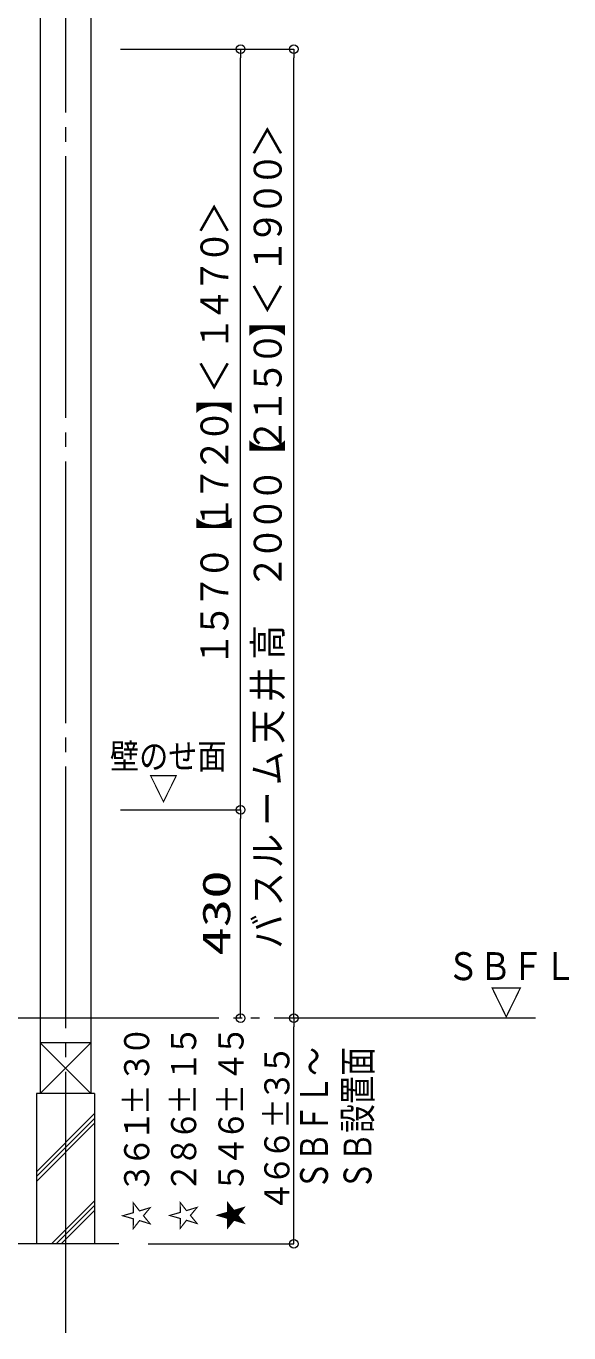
# Model space of a CAD drawing. Units: millimetres on the paper. Extents: x -305 to 305, y -152 to 152.
# Drawn here: x -193.1 to -155.7, y 9.4 to 99.3 of the extents above; entities that cross this region are included whole.
import ezdxf
from ezdxf.enums import TextEntityAlignment as Align

# ---------------------------------------------------------------- set-up
doc = ezdxf.new("R2010")
doc.units = ezdxf.units.MM
doc.linetypes.add('LONG_CHAIN', pattern=[21, 18, -1, 1, -1])
doc.linetypes.add('LONG_DOUBLE_CHAIN', pattern=[21.8, 18, -1, 0.6, -0.6, 0.6, -1])
doc.layers.add('0-0_0', color=7, linetype='Continuous', lineweight=9)
doc.layers.add('0-1_VIEW0001', color=7, linetype='Continuous', lineweight=9)
doc.styles.add('ＭＳ ゴシック', font='')
doc.styles.get('ＭＳ ゴシック').set_extended_font_data('MS Gothic')

# ---------------------------------------------------------------- blocks, each defined once
blk = doc.blocks.new('_ORIGIN')
at = {"layer": '0-0_0'}
blk.add_line((0, 0), (-1, 0), dxfattribs=at)
blk.add_circle((0, 0), 0.5, dxfattribs=at)

msp = doc.modelspace()

# ---------------------------------------------------------------- linework, layer by layer
at = {"layer": '0-1_VIEW0001'}
for p, q in [((-192.175, 111.391), (-192.175, 25.891)), ((-188.675, 111.391), (-188.675, 25.891)), ((-186.635, 97.758), (-174.691, 97.758)), ((-186.635, 97.758), (-178.357, 97.758)), ((-178.357, 46.025), (-178.357, 97.158)), ((-174.691, 31.691), (-174.691, 97.158)), ((-186.635, 45.425), (-178.357, 45.425)), ((-178.357, 31.691), (-178.357, 44.825)), ((-173.565, 31.091), (-174.691, 31.091)), ((-174.692, 16.158), (-174.692, 30.491)), ((-188.675, 29.391), (-192.175, 25.891)), ((-192.175, 29.391), (-188.675, 25.891)), ((-188.675, 29.391), (-192.174, 29.391)), ((-188.425, 25.891), (-192.425, 25.891)), ((-192.425, 25.891), (-192.425, 15.558)), ((-188.425, 25.891), (-188.425, 15.558)), ((-192.425, 20.522), (-188.425, 24.522)), ((-192.425, 20.189), (-188.425, 24.189)), ((-192.425, 19.855), (-188.425, 23.855)), ((-191.389, 15.558), (-188.425, 18.522)), ((-191.056, 15.558), (-188.425, 18.189)), ((-190.723, 15.558), (-188.425, 17.856)), ((-186.758, 15.558), (-254.758, 15.558)), ((-184.718, 15.558), (-174.692, 15.558))]:
    msp.add_line(p, q, dxfattribs=at)
at = {"layer": '0-1_VIEW0001', "linetype": 'LONG_CHAIN'}
msp.add_line((-190.425, 111.391), (-190.425, 9.433), dxfattribs=at)
at = {"layer": '0-1_VIEW0001', "linetype": 'LONG_DOUBLE_CHAIN'}
msp.add_line((-158.052, 31.091), (-267.395, 31.091), dxfattribs=at)

# ---------------------------------------------------------------- block references
at = {"layer": '0-1_VIEW0001', "xscale": 0.6, "yscale": 0.6}
for p, rotation in [((-178.357, 97.758), 90), ((-174.691, 97.758), 90), ((-178.357, 45.425), 270), ((-178.357, 45.425), 90), ((-178.357, 31.091), 270), ((-174.691, 31.091), 270), ((-174.692, 31.091), 90), ((-174.692, 15.558), 270)]:
    msp.add_blockref('_ORIGIN', p, dxfattribs=dict(at, rotation=rotation))

# ---------------------------------------------------------------- texts
at = {"layer": '0-1_VIEW0001', "style": 'ＭＳ ゴシック'}
for s, height, width, p in [('＞', 1.921, 0.9, (-174.957, 90.281)), ('０', 1.921, 0.9, (-174.957, 88.293)), ('０', 1.921, 0.9, (-174.957, 86.305)), ('＞', 1.921, 0.9, (-178.623, 84.952)), ('９', 1.921, 0.9, (-174.957, 84.317)), ('０', 1.921, 0.9, (-178.623, 82.964)), ('１', 1.921, 0.9, (-174.957, 82.329)), ('７', 1.921, 0.9, (-178.623, 80.976)), ('＜', 1.921, 0.9, (-174.957, 79.421)), ('４', 1.921, 0.9, (-178.623, 78.988)), ('１', 1.921, 0.9, (-178.623, 77)), ('】', 1.921, 0.9, (-174.957, 77.967)), ('０', 1.921, 0.9, (-174.957, 75.979)), ('＜', 1.921, 0.9, (-178.623, 74.092)), ('５', 1.921, 0.9, (-174.957, 73.991)), ('１', 1.921, 0.9, (-174.957, 72.003)), ('】', 1.921, 0.9, (-178.623, 72.638)), ('０', 1.921, 0.9, (-178.623, 70.65)), ('２', 1.921, 0.9, (-174.957, 70.015)), ('２', 1.921, 0.9, (-178.623, 68.662)), ('【', 1.921, 0.9, (-174.957, 68.561)), ('７', 1.921, 0.9, (-178.623, 66.674)), ('０', 1.921, 0.9, (-174.957, 66.573)), ('１', 1.921, 0.9, (-178.623, 64.686)), ('０', 1.921, 0.9, (-174.957, 64.585)), ('【', 1.921, 0.9, (-178.623, 63.232)), ('０', 1.921, 0.9, (-174.957, 62.597)), ('０', 1.921, 0.9, (-178.623, 61.244)), ('２', 1.921, 0.9, (-174.957, 60.609)), ('７', 1.921, 0.9, (-178.623, 59.256)), ('５', 1.921, 0.9, (-178.623, 57.268)), ('高', 1.921, 0.9, (-174.957, 55.769)), ('１', 1.921, 0.9, (-178.623, 55.28)), ('井', 1.921, 0.9, (-174.957, 52.861)), ('天', 1.921, 0.9, (-174.957, 49.953)), ('ム', 1.921, 0.9, (-174.957, 47.113)), ('ー', 1.921, 0.9, (-174.957, 44.319)), ('ル', 1.921, 0.9, (-174.957, 41.411)), ('430', 1.921, 1.5, (-178.496, 35.38)), ('ス', 1.921, 0.9, (-174.957, 38.787)), ('バ', 1.921, 0.9, (-174.957, 35.879)), ('０', 1.73, 0.9, (-184.133, 28.444)), ('５', 1.73, 0.9, (-180.899, 28.465)), ('５', 1.73, 0.9, (-177.635, 28.475)), ('ＳＢＦＬ～', 1.921, 0.75, (-171.766, 19.266)), ('ＳＢ設置面', 1.921, 0.75, (-168.769, 19.266)), ('３', 1.73, 0.9, (-184.133, 26.655)), ('１', 1.73, 0.9, (-180.899, 26.676)), ('４', 1.73, 0.9, (-177.635, 26.685)), ('５', 1.73, 0.9, (-174.477, 27.156)), ('±', 1.73, 0.9, (-184.133, 24.414)), ('±', 1.73, 0.9, (-180.899, 24.435)), ('±', 1.73, 0.9, (-177.635, 24.444)), ('３', 1.73, 0.9, (-174.477, 25.367)), ('６±', 1.73, 0.9, (-174.477, 21.337)), ('６', 1.73, 0.9, (-177.635, 22.655)), ('１', 1.73, 0.9, (-184.133, 22.625)), ('６', 1.73, 0.9, (-180.899, 22.645)), ('８', 1.73, 0.9, (-180.899, 20.856)), ('４', 1.73, 0.9, (-177.635, 20.866)), ('６', 1.73, 0.9, (-184.133, 20.835)), ('２', 1.73, 0.9, (-180.899, 19.067)), ('６', 1.73, 0.9, (-174.477, 19.548)), ('３', 1.73, 0.9, (-184.133, 19.046)), ('５', 1.73, 0.9, (-177.635, 19.077)), ('４', 1.73, 0.9, (-174.477, 17.758)), ('☆', 1.73, 0.9, (-184.133, 16.429)), ('☆', 1.73, 0.9, (-180.899, 16.45)), ('★', 1.73, 0.9, (-177.635, 16.46))]:
    msp.add_text(s, height=height, rotation=90, dxfattribs=dict(at, width=width)).set_placement(p, align=Align.BOTTOM_LEFT)
at = {"layer": '0-1_VIEW0001', "style": 'ＭＳ ゴシック', "width": 0.85}
for s, height, p in [('壁のせ面', 1.732, (-187.357, 47.72)), ('▽', 1.732, (-184.677, 45.52)), ('ＳＢＦＬ', 1.921, (-164.153, 33.125)), ('▽', 1.921, (-161.176, 30.681))]:
    msp.add_text(s, height=height, dxfattribs=at).set_placement(p, align=Align.BOTTOM_LEFT)

doc.saveas('drawing.dxf')
